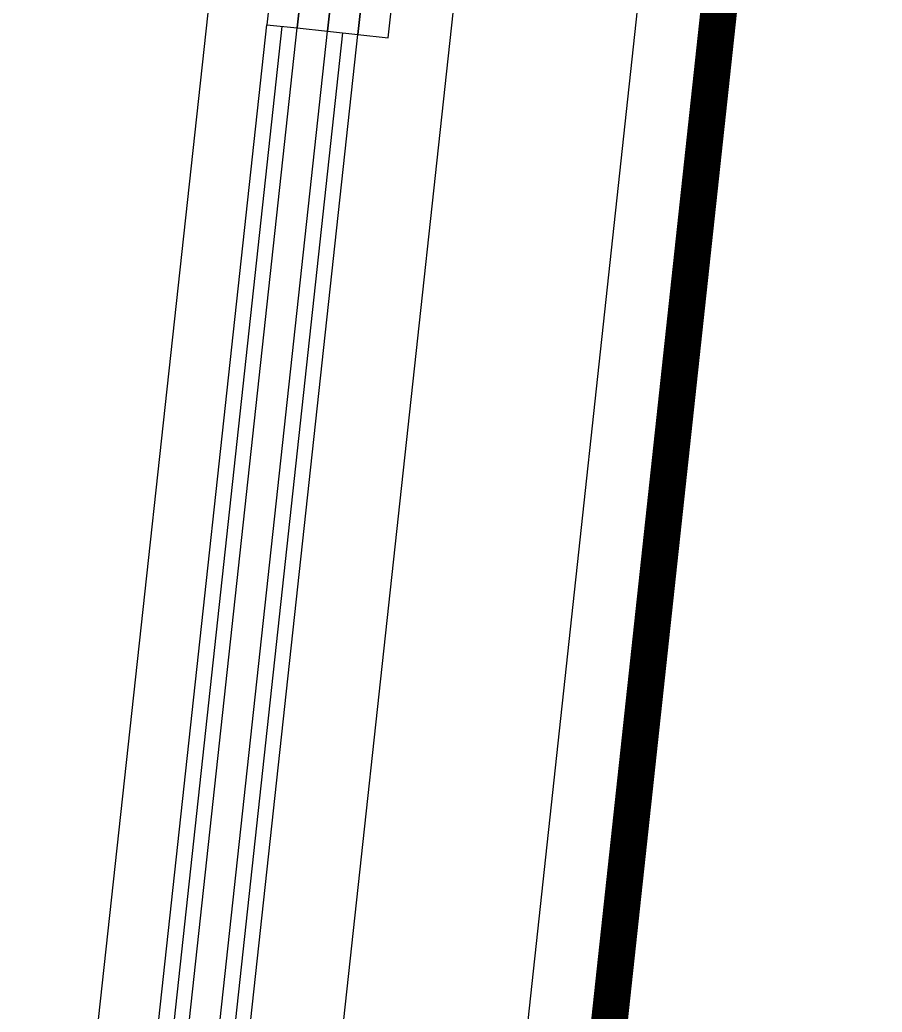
# Model space of a CAD drawing. Header units: millimetres. Extents: x 0 to 400063, y 963 to 238763.
# Drawn here: x 93334 to 94181, y 116890 to 117865 of the extents above; entities that cross this region are included whole.
import ezdxf

# ---------------------------------------------------------------- set-up
doc = ezdxf.new("R2010")
doc.units = ezdxf.units.MM
doc.header["$LTSCALE"] = 40
doc.linetypes.add('HID', pattern=[2.3, 1.5, -0.8])
for name, color, linetype in [('3TI-CE-LIGHT', 6, 'Continuous'), ('도면층4', 4, 'Continuous'), ('도면층5', 5, 'Continuous'), ('도면층8', 253, 'Continuous')]:
    doc.layers.add(name, color=color, linetype=linetype)

msp = doc.modelspace()

# ---------------------------------------------------------------- linework, layer by layer
at = {"layer": '3TI-CE-LIGHT', "color": 1, "linetype": 'HID', "const_width": 36}
msp.add_lwpolyline([(94112.92, 118726.82), (93833.49, 116144.68), (94163.21, 115419.09), (94163.21, 114822.2)], dxfattribs=at)
at = {"layer": '도면층4'}
for p, q in [((93614.61, 118757.97), (93333.67, 116173.2)), ((93572.26, 116147.26), (93853.21, 118732.04)), ((93591.29, 117858.56), (93416.96, 116254.67)), ((93650.94, 117852.08), (93476.61, 116248.19))]:
    msp.add_line(p, q, dxfattribs=at)
for points in [[(93612.69, 117916.59), (93582.86, 117919.83), (93576.38, 117860.18), (93606.2, 117856.94)], [(93642.51, 117913.35), (93612.69, 117916.59), (93606.2, 117856.94), (93636.03, 117853.7)], [(93672.33, 117910.11), (93642.51, 117913.35), (93636.03, 117853.7), (93665.85, 117850.46)], [(93702.16, 117906.86), (93672.33, 117910.11), (93665.85, 117850.46), (93695.68, 117847.21)]]:
    msp.add_lwpolyline(points, close=True, dxfattribs=at)
at = {"layer": '도면층5'}
for p, q in [((93402.05, 116256.29), (93576.38, 117860.18)), ((93431.87, 116253.05), (93606.2, 117856.94)), ((93461.69, 116249.81), (93636.03, 117853.7)), ((93491.52, 116246.57), (93665.85, 117850.46))]:
    msp.add_line(p, q, dxfattribs=at)
at = {"layer": '도면층8'}
msp.add_lwpolyline([(94033.21, 118732.2), (93752.31, 116136.46), (94083.21, 115408.27), (94083.21, 114822.2)], dxfattribs=at)

doc.saveas('drawing.dxf')
